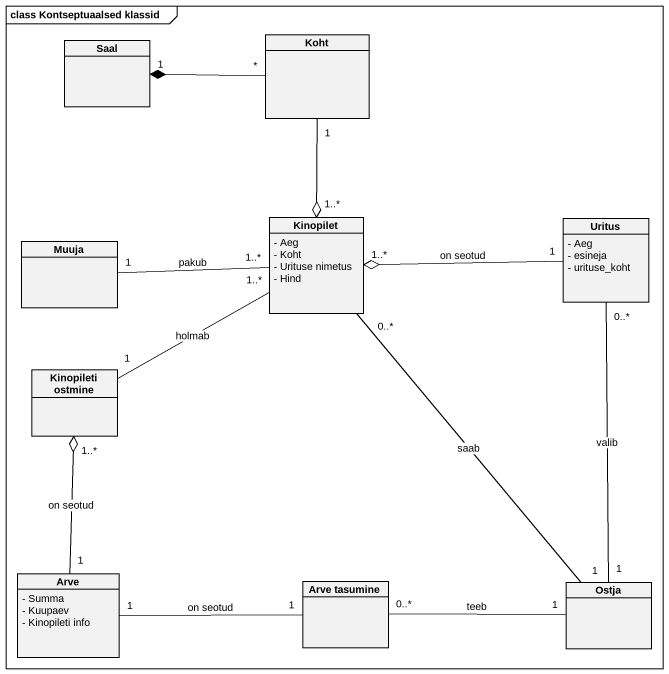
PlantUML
@startuml
mainframe class Kontseptuaalsed klassid
hide circle
hide empty members
skinparam classAttributeIconSize 0
class Saal
class Koht
class Kinopilet {
  - Aeg
  - Koht
  - Urituse nimetus
  - Hind
}
class Uritus {
  - Aeg
  - esineja
  - urituse_koht
}
class Muuja
class "Kinopileti ostmine" as Kinopileti_ostmine
class Arve {
  - Summa
  - Kuupaev
  - Kinopileti info
}
class "Arve tasumine" as Arve_tasumine
class Ostja
Koht "*" -left-* "1" Saal
Koht "1" --o "1..*" Kinopilet
Kinopilet "1..*" -left- "1" Kinopileti_ostmine : holmab
Uritus "1" -left-o "1..*" Kinopilet : on seotud
Muuja "1" -right- "1..*" Kinopilet : pakub
Kinopileti_ostmine "1..*" o-- "1" Arve : on seotud
Arve_tasumine "1" -left- "1" Arve : on seotud
Ostja "1" -up- "0..*" Kinopilet : saab
Ostja "1" -up- "0..*" Uritus : valib
Ostja "1" -left- "0..*" Arve_tasumine : teeb
@enduml
